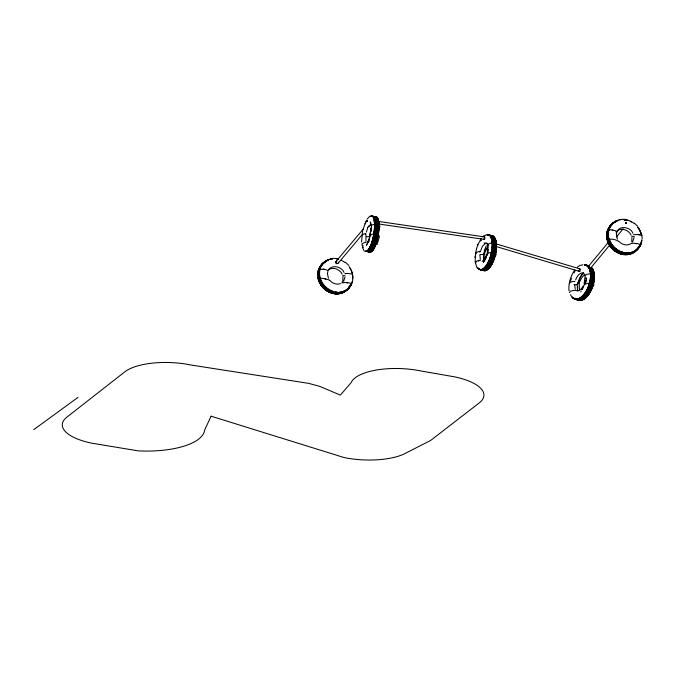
<?xml version="1.0" encoding="UTF-8"?>
<svg xmlns="http://www.w3.org/2000/svg" width="676" height="676" viewBox="0 0 676 676"><rect width="100%" height="100%" fill="white"/><g stroke="black" fill="none" stroke-linecap="round" stroke-linejoin="round"><path stroke-width="1.01" d="M361.592 242.05L362.589 230.871L365.91 221.145M371.082 230.254L371.082 228.057M626.635 223.055L625.824 223.3L626.246 222.911M626.094 222.869C625.511 223.9 626.094 221.922 626.61 222.962M626.187 222.556L626.508 223.088L625.773 223.418L626.162 222.995M335.702 262.111L335.921 263.217M586.058 278.385L586.075 277.751C587.452 280.464 583.701 285.264 583.709 286.159M367.296 220.883C367.203 220.46 366.679 221.863 367.093 220.68M366.933 221.424L367.212 220.959M481.008 240.386L480.442 240.428L480.839 240.833M336.935 258.916L336.462 258.612M366.941 220.663L366.722 221.204L366.848 220.756M480.678 240.25L480.585 240.8M480.923 240.597L480.611 240.326M487.328 234.986L487.886 234.91M489.973 235.273L489.187 235.349M489.644 235.079L489.635 235.273A17.948 7.284 -76.7 0 1 491.114 257.243A17.948 7.284 -76.7 0 1 479.03 268.82M489.204 235.493L489.923 235.138M489.399 235.451L489.931 235.459A17.72 7.191 -76.7 0 0 487.979 235.206M625.68 219.776L624.979 219.852L625.706 220.004M625.596 219.861L624.979 219.852M475.186 256.626L475.127 257.455L475.87 252.579L479.647 251.261L480.509 251.438L480.171 251.734M476.09 253.213L476.335 252.689M483.627 257.978L483.678 259.694M642.2 238.949L641.803 234.547M641.904 235.67L639.09 234.572L633.547 234.656M475.583 253.196L475.574 254.041M365.978 234.665L365.969 241.104M370.98 228.665L369.257 238.907L366.333 245.261L367.288 244.188M371.268 231.285L371.496 228.708M475.6 252.832L475.143 261.798L476.91 267.764M483.475 254.049L483.475 261.249M484.878 254.075L484.658 258.654M487.531 251.404L487.751 246.825M488.385 249.402L487.548 254.159M366.933 221.001L366.848 221.322M484.464 253.128L484.32 254.506M485.216 252.537L483.932 252.596L483.948 253.559M476.031 262.161L476.31 261.62M577.676 285.661L577.566 290.266L577.481 289.852M579.256 283.734L579.459 290.131M586.472 278.622L585.467 283.506M369.442 225.345L367.854 227.271A1.453 1.344 -38.8 0 1 367.482 227.28M369.696 235.459L371.344 228.496M616.791 232.299L616.394 234.513L617.408 239.093M631.747 241.923L631.925 237.411M633.961 237.884L632.592 242.059M327.86 271.473L327.454 273.695L328.46 278.292M345.03 277.042L343.661 281.208M497.215 244.535C494.9 243.335 488.672 241.374 487.692 245.785M335.913 261.671C335.152 263.758 338.845 264.257 338.608 262.06M475.558 253.263L476.555 248.734M366.392 232.181L367.702 227.694M379.228 237.327L377.174 244.382M570.544 281.174L571.372 278.216M577.617 283.683L579.653 277.937L583.726 272.893C578.301 275.115 581.073 286.506 574.042 284.664M584.115 283.768L585.027 276.78M584.765 284.157L585.661 280.937M476.453 248.962L478.017 244.408L481.346 238.341M480.737 250.509L482.487 246.14L485.799 242.963M484.117 251.134L486.289 245.734M484.861 251.328L485.807 248.523M485.267 251.193L486.095 248.734M485.419 251.616L487.176 247.247M369.856 237.538L367.533 242.464M588.289 266.564L589.092 266.614M574.98 298.2A17.948 9.422 -72.1 0 0 589.81 290.917A17.948 9.422 -72.1 0 0 591.027 267.527L590.503 267.95M477.957 244.636L477.687 245.278M575.656 279.949C576.653 275.664 582.94 269.479 584.588 274.963M579.923 281.326L582.146 277.084L584.977 274.549M594.542 276.416C595.717 273.881 585.906 272.411 584.985 276.23M365.141 223.967L365.978 222.201M368.361 242.642L369.299 240.656M486.205 256.187L484.134 259.854L482.098 261.384M484.844 260.057L487.142 254.286L488.207 244.822M486.213 257.776L483.382 262.237L484.117 261.35M371.496 226.595C370.287 223.097 381.653 224.179 379.701 227.077M379.591 226.73L379.625 226.206M341.819 283.007L342.808 281.047L343.002 276.509M370.794 235.045L370.727 235.611M577.879 284.055C576.493 282.331 581.183 282.281 578.639 283.252M593.376 285.956L594.001 284.79L590.216 283.734A17.948 9.422 -72.1 0 1 574.837 299.054M582.83 298.826A17.72 9.303 -72.1 0 0 592.396 283.861A17.72 9.303 -72.1 0 0 590.925 267.721L591.044 267.586M329.626 280.168C327.336 279.349 320.787 277.194 320.272 279.095M335.761 261.857L336.91 261.012M574.803 269.986C570.578 276.011 568.313 283.489 568.989 290.857M573.992 272.884L575.006 271.262M583.135 286.041C581.749 288.432 579.425 291.694 576.451 290.714M583.709 286.844L581.799 289.835L582.23 289.201M328.823 269.538C331.874 264.662 341.701 266.336 344.025 272.445M328.291 270.603L324.066 269.116L320.111 269.378M366.958 219.218L370.135 215.957M587.892 267.028L608.028 242.701M616.081 232.975L618.092 230.541M590.925 267.772L609.051 245.878M616.428 236.955L623.145 228.851M335.448 262.144L363.612 228.615M338.558 262.77L362.032 234.825M368.733 226.84L370.752 224.449M496.04 255.165C497.561 251.734 485.351 251.421 487.092 255.553M371.47 226.781L370.997 227.322L371.673 227.482M366.037 242.532C366.384 241.087 362.919 243.698 361.99 243.766L362.057 245.261L362.987 245.464M617.746 230.372C620.872 225.488 630.623 227.263 632.947 233.305M319.123 279.974L320.179 279.188M319.258 280.109L318.531 280.76M639.454 245.684L639.133 246.258M640.147 244.991C641.287 243.706 632.195 242.76 631.443 243.571M640.273 245.126L639.834 245.304M608.822 230.212C608.991 228.353 620.56 232.206 616.03 231.581M319.596 269.648L320.018 269.47M609.33 239.583C611.357 238.273 617.839 240.318 618.21 241.239M609.025 240.91L609.76 240.191M482.571 236.913L484.024 235.518M577.397 267.113L580.211 265.178M580.667 291.88L581.157 291.483M487.244 243.825L486.906 243.174M33.8 429.615L78.027 397.353M480.281 260.573C480.974 259.592 474.383 261.08 475.507 263.057M378.864 236.727L379.43 236.135C377.833 233.634 373.431 233.465 370.296 234.961L370.203 235.637M584.85 284.157L588.517 283.151L590.216 283.734A17.948 9.422 -72.1 0 0 584.368 264.857M481.751 270.045A17.948 7.284 -76.7 0 0 493.767 253.863A17.948 7.284 -76.7 0 0 489.416 235.316L489.787 235.358M484.362 237.039C485.562 236.651 484.768 240.825 483.653 238.865M337.89 263.496L336.437 263.725M328.282 269.935C332.93 266.395 339.842 269.242 342.2 274.219M617.196 230.837C621.886 227.347 628.764 230.178 631.122 235.13M631.333 243.394C627.413 246.334 621.692 244.78 618.751 241.163M483.855 254.396L479.791 254.632M574.769 281.731C575.487 280.853 569.006 281.698 569.386 283.683M575.403 290.393L575.944 290.08L570.46 291.111L569.505 292.598M365.226 234.251C367.854 232.62 361.533 234.276 361.998 235.561M370.178 236.575L366.645 236.786M578.749 268.735C580.811 268.287 580.439 273.104 578.419 270.73M479.36 252.038L479.952 251.844M589.227 267.519L590.494 267.95M340.476 283.658C336.656 285.044 332.339 283.405 329.803 280.371M576.569 284.959L577.312 284.841M588.923 267.316L588.382 266.488A17.72 9.303 -72.1 0 0 584.537 265.136M489.863 235.29L489.39 235.138M625.131 219.692L625.596 219.785M478.473 261.113L479.039 261.037M635.93 243.681L636.691 243.69M346.991 282.855L347.743 282.855M626.204 222.539L625.773 223.156M332.82 258.35L337.189 258.545M621.709 219.235L626.077 219.43M612.11 230.085L612.802 230.161M638.228 234.673L639.521 234.902M323.196 269.217L323.88 269.293M373.912 234.454L374.724 234.555M379.304 221.551L484.726 236.946M379.844 224.145L484.219 239.388M370.947 234.352L369.89 234.564L370.271 235.535M609.034 230.246L607.487 231.784M607.394 231.868L606.896 232.13L607.462 232.409M609.549 239.625L609.237 239.929M609.144 240.022L607.386 241.501L608.003 241.788M352.475 275.064C353.962 273.434 342.783 273.053 345.284 273.907M319.799 269.682L318.05 271.346M351.19 284.165C353.801 282.61 338.904 282.103 343.281 282.881M492.196 243.47L492.965 243.605M631.714 236.456L632.753 236.22L634.468 236.997M342.749 275.58L345.09 275.766M324.573 278.749L325.832 279.171M497.088 244.171L579.78 268.837M484.092 242.946L488.123 244.146M497.198 246.85L579.89 271.515M377.453 235.045L378.087 235.265M591.644 284.503L592.252 284.731M579.864 268.887L580.262 269.327M634.384 223.131L637.755 226.367M345.487 262.237L348.85 265.482M364.153 250.957L362.268 247.078M486.635 243.673L486.475 243.039M371.293 224.812L370.254 221.897L370.98 225.573M362.539 245.447L363.215 247.593M577.693 290.824L577.236 286.607M575.192 288.753L574.676 284.74M480.298 259.381L479.935 255.359M633.125 252.604A17.72 15.447 44.9 0 1 631.266 253.475M629.28 254.083A17.72 15.447 44.9 0 1 627.193 254.404M625.486 254.463A17.72 15.447 44.9 0 1 619.427 253.238M617.779 252.503A17.72 15.447 44.9 0 1 612.262 224.212M637.595 248.557A17.72 15.447 44.9 0 1 634.815 251.48M637.502 248.65A17.72 15.447 44.9 0 1 631.181 253.568M630.201 253.906A17.72 15.447 44.9 0 1 628.156 254.37M625.393 254.556A17.72 15.447 44.9 0 1 620.188 253.635M618.506 252.985A17.72 15.447 44.9 0 1 609.617 245.185M608.73 243.588A17.72 15.447 44.9 0 1 607.225 239.346M606.837 235.011A17.72 15.447 44.9 0 1 612.169 224.305M637.679 248.785A17.948 15.641 44.9 0 1 611.848 248.438A17.948 15.641 44.9 0 1 613.74 222.995M637.772 248.692A17.948 15.641 44.9 0 1 611.941 248.345A17.948 15.641 44.9 0 1 613.833 222.903M640.214 244.391A17.948 15.641 44.9 0 1 614.239 249.368A17.948 15.641 44.9 0 1 614.433 222.294M639.564 245.658A17.948 15.641 44.9 0 1 612.659 248.464A17.948 15.641 44.9 0 1 616.013 221.711M637.899 248.244A17.72 15.447 44.9 0 1 613.208 248.734A17.72 15.447 44.9 0 1 612.566 223.9M640.763 243.842A17.948 15.641 44.9 0 1 613.918 248.033A17.948 15.641 44.9 0 1 616.858 220.866M638.744 247.408A17.72 15.447 44.9 0 1 629.39 253.128M628.342 253.255A17.72 15.447 44.9 0 1 626.635 253.306M623.162 252.875A17.72 15.447 44.9 0 1 610.394 243.149M608.468 238.104A17.72 15.447 44.9 0 1 608.062 234.623M608.07 233.769A17.72 15.447 44.9 0 1 612.633 223.705M614.231 222.463A17.72 15.447 44.9 0 1 616.951 221.06M640.206 244.72A17.72 15.447 44.9 0 1 639.293 246.554M633.725 252.004A17.72 15.447 44.9 0 1 607.918 238.653M607.53 234.319A17.72 15.447 44.9 0 1 612.862 223.604M638.195 247.957A17.72 15.447 44.9 0 1 635.415 250.88M638.448 247.695A17.72 15.447 44.9 0 1 619.453 252.03M618.633 251.641A17.72 15.447 44.9 0 1 609.676 242.633M609.296 241.814A17.72 15.447 44.9 0 1 608.18 238.391M608.011 237.53A17.72 15.447 44.9 0 1 613.115 223.35M640.468 244.137A17.948 15.641 44.9 0 1 614.053 248.726A17.948 15.641 44.9 0 1 615.608 221.567M638.837 247.315A17.72 15.447 44.9 0 1 629.483 253.035M623.255 252.79A17.72 15.447 44.9 0 1 620.669 251.996M619.841 251.649A17.72 15.447 44.9 0 1 615.895 249.309M611.991 245.38A17.72 15.447 44.9 0 1 608.155 234.53M608.163 233.676A17.72 15.447 44.9 0 1 608.611 230.533M608.907 229.544A17.72 15.447 44.9 0 1 613.495 222.962M640.299 244.627A17.72 15.447 44.9 0 1 639.378 246.461M641.541 240.419A17.948 15.641 44.9 0 1 625.875 253.39A17.948 15.641 44.9 0 1 608.358 238.028A17.948 15.641 44.9 0 1 618.548 220.266M641.761 240.2A17.948 15.641 44.9 0 1 615.642 248.962A17.948 15.641 44.9 0 1 617.171 220.553M619.596 219.852A17.948 15.641 44.9 0 1 621.295 219.615M623.906 219.599A17.948 15.641 44.9 0 1 628.291 220.486M629.998 221.145A17.948 15.641 44.9 0 1 631.646 221.981M637.941 227.491A17.948 15.641 44.9 0 1 638.997 229.046M639.902 230.668A17.948 15.641 44.9 0 1 641.414 234.952A17.948 15.641 44.9 0 0 639.995 230.575M640.873 243.445A17.72 15.447 44.9 0 1 628.655 252.942M624.337 252.74A17.72 15.447 44.9 0 1 610.276 242.025M608.611 236.93A17.72 15.447 44.9 0 1 608.375 234.31M608.383 233.457A17.72 15.447 44.9 0 1 608.611 231.344M609.118 229.325A17.72 15.447 44.9 0 1 617.264 220.748M623.923 219.81A17.72 15.447 44.9 0 1 625.663 220.021M640.966 243.352A17.72 15.447 44.9 0 1 628.748 252.849M626.162 252.866A17.72 15.447 44.9 0 1 620.145 251.337M619.326 250.948A17.72 15.447 44.9 0 1 610.369 241.94M609.989 241.112A17.72 15.447 44.9 0 1 609.084 238.56M608.577 235.966A17.72 15.447 44.9 0 1 608.468 234.217M609.211 229.232A17.72 15.447 44.9 0 1 615.498 221.534M624.016 219.717A17.72 15.447 44.9 0 1 625.748 219.928M637.874 227.516A17.72 15.447 44.9 0 1 638.921 229.046M639.809 230.643A17.72 15.447 44.9 0 1 640.831 233.161M641.625 240.276A17.72 15.447 44.9 0 1 641.254 242.354M641.854 240.107A17.948 15.641 44.9 0 1 625.3 252.985A17.948 15.641 44.9 0 1 608.366 235.958A17.948 15.641 44.9 0 1 621.379 219.523M623.999 219.506A17.948 15.641 44.9 0 1 629.246 220.706M630.091 221.06A17.948 15.641 44.9 0 1 634.08 223.426M638.034 227.406A17.948 15.641 44.9 0 1 639.564 229.755M347.396 289.134A17.72 15.514 45.7 0 1 339.766 292.074M337.18 292.1A17.72 15.514 45.7 0 1 335.44 291.888M332.845 291.229A17.72 15.514 45.7 0 1 321.827 281.96M321.404 281.148A17.72 15.514 45.7 0 1 320.001 269.394M320.289 268.397A17.72 15.514 45.7 0 1 332.541 258.84M350.007 268.161A17.72 15.514 45.7 0 1 350.895 269.766M351.275 270.586A17.72 15.514 45.7 0 1 352.171 273.155M352.669 275.757A17.72 15.514 45.7 0 1 352.779 277.506M351.655 283.489A17.72 15.514 45.7 0 1 348.9 287.765M352.88 278.495A17.948 15.709 45.7 0 1 336.809 292.37A17.948 15.709 45.7 0 1 319.368 275.538A17.948 15.709 45.7 0 1 332.406 258.722M336.783 258.916A17.948 15.709 45.7 0 1 338.532 259.314M341.11 260.243A17.948 15.709 45.7 0 1 345.098 262.618M349.036 266.606A17.948 15.709 45.7 0 1 352.28 273.214M352.492 274.084A17.948 15.709 45.7 0 1 352.897 277.625M349.12 287.537A17.948 15.709 45.7 0 1 324.1 288.069A17.948 15.709 45.7 0 1 323.525 262.82M348.943 287.401A17.72 15.514 45.7 0 1 338.524 293.291M336.809 293.35A17.72 15.514 45.7 0 1 334.197 293.097M332.474 292.7A17.72 15.514 45.7 0 1 329.922 291.779M329.102 291.39A17.72 15.514 45.7 0 1 319.148 279.839M318.683 278.106A17.72 15.514 45.7 0 1 323.669 262.998M351.452 283.979A17.948 15.709 45.7 0 1 322.984 285.069A17.948 15.709 45.7 0 1 332.093 259.018M352.551 277.042A17.948 15.709 45.7 0 1 352.568 278.799M352.255 281.36A17.948 15.709 45.7 0 1 351.816 282.999M350.827 284.824A17.72 15.514 45.7 0 1 343.442 291.533M339.36 292.471A17.72 15.514 45.7 0 1 335.042 292.277M329.947 290.579A17.72 15.514 45.7 0 1 319.14 272.943M319.892 268.786A17.72 15.514 45.7 0 1 321.168 265.972M321.717 265.119A17.72 15.514 45.7 0 1 328.063 260.167M349.669 287.004A17.948 15.709 45.7 0 1 323.052 285.813A17.948 15.709 45.7 0 1 327.674 260.26M345.884 290.401A17.72 15.514 45.7 0 1 321.134 282.636M320.72 281.824A17.72 15.514 45.7 0 1 318.835 274.084M318.844 273.222A17.72 15.514 45.7 0 1 319.309 270.07M319.596 269.073A17.72 15.514 45.7 0 1 326.821 260.86M345.622 290.646A17.72 15.514 45.7 0 1 334.493 292.809M333.631 292.632A17.72 15.514 45.7 0 1 319.444 279.56A17.72 15.514 45.7 0 1 323.956 262.71M350.278 285.356A17.72 15.514 45.7 0 1 349.238 287.114M350.472 285.466A17.948 15.709 45.7 0 1 323.973 287.368A17.948 15.709 45.7 0 1 326.457 260.919M346.061 290.426A17.72 15.514 45.7 0 1 342.512 292.438M336.716 293.435A17.72 15.514 45.7 0 1 329.837 291.871M329.018 291.483A17.72 15.514 45.7 0 1 320.965 284.055M320.078 282.45A17.72 15.514 45.7 0 1 319.055 279.923M318.59 278.199A17.72 15.514 45.7 0 1 318.303 276.459M318.21 273.848A17.72 15.514 45.7 0 1 323.576 263.082M348.85 287.486A17.72 15.514 45.7 0 1 347.565 289.066M349.027 287.621A17.948 15.709 45.7 0 1 322.418 286.438A17.948 15.709 45.7 0 1 327.032 260.877M347.506 289.429A17.948 15.709 45.7 0 1 321.827 286.185A17.948 15.709 45.7 0 1 325.857 261.502M349.864 286.058A17.948 15.709 45.7 0 1 348.808 287.841M348.098 288.745A17.948 15.709 45.7 0 1 322.106 286.734A17.948 15.709 45.7 0 1 325.764 261.595M349.779 286.142A17.948 15.709 45.7 0 1 348.715 287.925M345.022 291.238A17.72 15.514 45.7 0 1 338.211 293.587M337.366 293.646A17.72 15.514 45.7 0 1 333.893 293.401M331.299 292.742A17.72 15.514 45.7 0 1 318.083 276.67M318.066 272.994A17.72 15.514 45.7 0 1 325.055 262.17M349.678 285.948A17.72 15.514 45.7 0 1 348.63 287.706M344.937 291.322A17.72 15.514 45.7 0 1 338.127 293.68M337.273 293.73A17.72 15.514 45.7 0 1 333.8 293.485M332.938 293.308A17.72 15.514 45.7 0 1 329.525 292.176M327.1 290.883A17.72 15.514 45.7 0 1 323.263 263.386M349.585 286.032A17.72 15.514 45.7 0 1 348.546 287.79M375.146 217.03A17.72 5.078 -80.2 0 1 377.538 218.534M377.833 219.218A17.72 5.078 -80.2 0 1 377.816 235.814A17.72 5.078 -80.2 0 1 372.121 250.821M375.4 217.08A17.72 5.078 -80.2 0 1 377.791 218.576M378.078 219.269A17.72 5.078 -80.2 0 1 378.061 235.856A17.72 5.078 -80.2 0 1 372.375 250.864M375.425 216.861A17.948 5.138 -80.2 0 1 378.256 235.104A17.948 5.138 -80.2 0 1 369.544 251.945M375.18 216.819A17.948 5.138 -80.2 0 1 378.011 235.062A17.948 5.138 -80.2 0 1 369.29 251.903M372.045 216.278A17.948 5.138 -80.2 0 1 374.876 234.53A17.948 5.138 -80.2 0 1 366.155 251.362M374.69 218.686A17.72 5.078 -80.2 0 1 370.507 248.143M370 248.971A17.72 5.078 -80.2 0 1 368.986 250.281M367.516 251.311A17.72 5.078 -80.2 0 1 366.198 251.151M372.011 216.497A17.72 5.078 -80.2 0 1 373.329 216.658M374.58 216.709A17.948 5.138 -80.2 0 1 377.411 234.961A17.948 5.138 -80.2 0 1 368.69 251.802M377.233 219.117A17.72 5.078 -80.2 0 1 373.051 248.574M372.544 249.41A17.72 5.078 -80.2 0 1 371.521 250.72M370.059 251.742A17.72 5.078 -80.2 0 1 368.741 251.582M374.555 216.928A17.72 5.078 -80.2 0 1 375.864 217.089M376.693 218.382A17.72 5.078 -80.2 0 1 372.797 248.531M372.29 249.36A17.72 5.078 -80.2 0 1 371.276 250.678M369.806 251.7A17.72 5.078 -80.2 0 1 368.488 251.54M374.301 216.886A17.72 5.078 -80.2 0 1 375.619 217.047M374.335 216.666A17.948 5.138 -80.2 0 1 377.166 234.918A17.948 5.138 -80.2 0 1 368.445 251.759M373.532 216.531A17.948 5.138 -80.2 0 1 376.363 234.783A17.948 5.138 -80.2 0 1 367.651 251.624M374.825 216.911A17.72 5.078 -80.2 0 1 376.642 232.485A17.72 5.078 -80.2 0 1 370.482 250.542M369.011 251.565A17.72 5.078 -80.2 0 1 367.693 251.404M374.124 216.793A17.72 5.078 -80.2 0 1 375.18 236.93A17.72 5.078 -80.2 0 1 367 251.286M372.839 216.413A17.948 5.138 -80.2 0 1 375.67 234.665A17.948 5.138 -80.2 0 1 366.95 251.497M374.445 218.644A17.72 5.078 -80.2 0 1 370.262 248.1M369.755 248.929A17.72 5.078 -80.2 0 1 368.741 250.238M367.271 251.269A17.72 5.078 -80.2 0 1 365.953 251.109M371.766 216.455A17.72 5.078 -80.2 0 1 373.084 216.616M371.792 216.236A17.948 5.138 -80.2 0 1 374.622 234.487A17.948 5.138 -80.2 0 1 365.91 251.32M371.192 216.134A17.948 5.138 -80.2 0 1 374.022 234.378A17.948 5.138 -80.2 0 1 365.31 251.219M370.947 216.092A17.948 5.138 -80.2 0 1 373.777 234.335A17.948 5.138 -80.2 0 1 365.057 251.176M374.318 220.266A17.72 5.078 -80.2 0 1 368.141 250.137M371.166 216.354A17.72 5.078 -80.2 0 1 372.484 216.514M374.065 220.224A17.72 5.078 -80.2 0 1 367.888 250.095M370.921 216.303A17.72 5.078 -80.2 0 1 372.231 216.472M579.467 298.327A17.72 9.303 -72.1 0 0 590.368 279.822A17.72 9.303 -72.1 0 0 584.647 264.907A17.948 9.422 -72.1 0 1 589.692 286.041A17.948 9.422 -72.1 0 1 573.02 297.567M576.814 299.088A17.72 9.303 -72.1 0 1 574.406 298.682M573.679 298.293A17.72 9.303 -72.1 0 1 572.395 297.136M588.027 266.783A17.72 9.303 -72.1 0 1 589.345 283.481A17.72 9.303 -72.1 0 1 579.256 298.26M576.603 299.02A17.72 9.303 -72.1 0 1 574.186 298.615M573.468 298.226A17.72 9.303 -72.1 0 1 572.175 297.068M584.436 264.84A17.72 9.303 -72.1 0 1 586.016 265.237A17.72 9.303 -72.1 0 0 584.326 265.068M584.486 264.629A17.948 9.422 -72.1 0 1 588.483 286.463A17.948 9.422 -72.1 0 1 572.082 297.263M571.516 296.502A17.948 9.422 -72.1 0 1 570.586 294.651M580.954 265.389A17.948 9.422 -72.1 0 1 582.771 264.747M584.706 264.696A17.948 9.422 -72.1 0 1 588.703 286.54A17.948 9.422 -72.1 0 1 572.293 297.33M585.264 265.144A17.948 9.422 -72.1 0 1 589.126 266.471M589.742 267.113A17.948 9.422 -72.1 0 1 588.872 289.827A17.948 9.422 -72.1 0 1 574.321 298.429M586.734 265.474A17.72 9.303 -72.1 0 1 588.137 266.386M590.216 269.589A17.72 9.303 -72.1 0 1 579.983 298.496M577.329 299.248A17.72 9.303 -72.1 0 1 574.913 298.851M590.435 269.656A17.72 9.303 -72.1 0 1 580.194 298.564M577.541 299.324A17.72 9.303 -72.1 0 1 575.132 298.919M586.548 265.558A17.948 9.422 -72.1 0 1 588.99 265.964A17.948 9.422 -72.1 0 0 587.275 265.795M582.154 299.198A17.72 9.303 -72.1 0 1 577.093 299.553M586.506 265.769A17.72 9.303 -72.1 0 1 588.154 265.913M587.638 265.761A17.72 9.303 -72.1 0 1 589.033 266.674M589.649 267.307A17.72 9.303 -72.1 0 1 589.421 288.356A17.72 9.303 -72.1 0 1 575.808 299.138M590.241 267.502A17.72 9.303 -72.1 0 1 590.021 288.551A17.72 9.303 -72.1 0 1 576.408 299.333M586.658 265.558A17.72 9.303 -72.1 0 1 588.23 265.955M590.342 267.307A17.948 9.422 -72.1 0 1 589.472 290.021A17.948 9.422 -72.1 0 1 574.921 298.623M586.709 265.338A17.948 9.422 -72.1 0 1 588.306 265.744M591.137 267.789A17.72 9.303 -72.1 0 1 585.078 297.389M584.41 297.955A17.72 9.303 -72.1 0 1 583.05 298.902M582.374 299.265A17.72 9.303 -72.1 0 1 578.073 299.882M591.238 267.595A17.948 9.422 -72.1 0 1 590.03 290.984A17.948 9.422 -72.1 0 1 575.192 298.268M586.76 265.626A17.948 9.422 -72.1 0 1 589.202 266.04M591.753 267.764A17.948 9.422 -72.1 0 1 590.883 290.477A17.948 9.422 -72.1 0 1 576.332 299.071M592.421 268.769A17.72 9.303 -72.1 0 1 591.331 289.767A17.72 9.303 -72.1 0 1 578.031 299.857M591.965 267.831A17.948 9.422 -72.1 0 1 591.094 290.545A17.948 9.422 -72.1 0 1 576.543 299.147M593.122 270.527A17.72 9.303 -72.1 0 1 590.452 291.052A17.72 9.303 -72.1 0 1 577.819 299.781M490.59 236.71A17.72 7.191 -76.7 0 1 491.384 238.265M491.705 239.203A17.72 7.191 -76.7 0 1 490.244 257.767A17.72 7.191 -76.7 0 1 481.473 269.58M490.353 236.659A17.72 7.191 -76.7 0 1 491.148 238.214M491.469 239.152A17.72 7.191 -76.7 0 1 490.244 256.998A17.72 7.191 -76.7 0 1 481.912 269.352M479.377 269.259A17.72 7.191 -76.7 0 1 477.831 267.831M488.866 235.02A17.948 7.284 -76.7 0 1 490.083 257.784A17.948 7.284 -76.7 0 1 477.755 268.026M484.895 235.662A17.948 7.284 -76.7 0 1 486.982 234.741M487.219 234.8A17.948 7.284 -76.7 0 1 490.996 255.621A17.948 7.284 -76.7 0 1 477.991 268.076M488.765 235.163A17.948 7.284 -76.7 0 1 493.108 253.711A17.948 7.284 -76.7 0 1 481.101 269.893M488.013 234.986A17.948 7.284 -76.7 0 1 491.993 255.055A17.948 7.284 -76.7 0 1 479.259 268.871M491.148 236.845A17.72 7.191 -76.7 0 1 486.213 266.783M482.039 269.716A17.72 7.191 -76.7 0 1 480.171 269.445M491.384 236.904A17.72 7.191 -76.7 0 1 486.45 266.834M482.275 269.766A17.72 7.191 -76.7 0 1 480.408 269.496M490.168 235.493A17.948 7.284 -76.7 0 1 494.148 255.562A17.948 7.284 -76.7 0 1 481.422 269.386M493.539 237.411A17.72 7.191 -76.7 0 1 488.604 267.341M486.492 269.369A17.72 7.191 -76.7 0 1 482.563 270.011M488.731 235.383A17.72 7.191 -76.7 0 1 492.931 238.636M493.252 239.566A17.72 7.191 -76.7 0 1 491.013 260.235A17.72 7.191 -76.7 0 1 481.16 269.673M491.249 235.806A17.72 7.191 -76.7 0 1 493.674 253.846A17.72 7.191 -76.7 0 1 483.678 270.104M493.776 237.47A17.72 7.191 -76.7 0 1 493.429 258.528A17.72 7.191 -76.7 0 1 482.799 270.062M492.289 235.823A17.948 7.284 -76.7 0 1 494.181 256.373A17.948 7.284 -76.7 0 1 482.74 270.273M490.97 235.687A17.948 7.284 -76.7 0 1 495.314 254.227A17.948 7.284 -76.7 0 1 483.306 270.408M495.457 240.09A17.72 7.191 -76.7 0 1 487.286 269.555M485.224 270.468A17.72 7.191 -76.7 0 1 483.365 270.197M490.928 235.899A17.72 7.191 -76.7 0 1 492.796 236.169M495.694 240.149A17.72 7.191 -76.7 0 1 487.523 269.614M485.461 270.518A17.72 7.191 -76.7 0 1 483.593 270.248M491.165 235.958A17.72 7.191 -76.7 0 1 493.032 236.228M491.198 235.738A17.948 7.284 -76.7 0 1 495.55 254.286A17.948 7.284 -76.7 0 1 483.534 270.468M211.081 416.188L204.625 430.071A63.95 24.159 2.4 0 1 138.174 450.858L91.682 443.16A49.923 18.86 2.4 0 1 66.671 417.303L124.57 372.037A49.923 18.86 2.4 0 1 190.547 364.947L308.602 383.351L319.672 386.342L340.358 395.114L351.123 382.641A49.923 18.86 2.4 0 1 420.844 370.963L454.517 376.836A49.923 18.86 2.4 0 1 479.529 402.693L430.747 440.38L403.276 454.407A49.923 18.86 2.4 0 1 344.16 457.559L211.081 416.188"/></g></svg>
